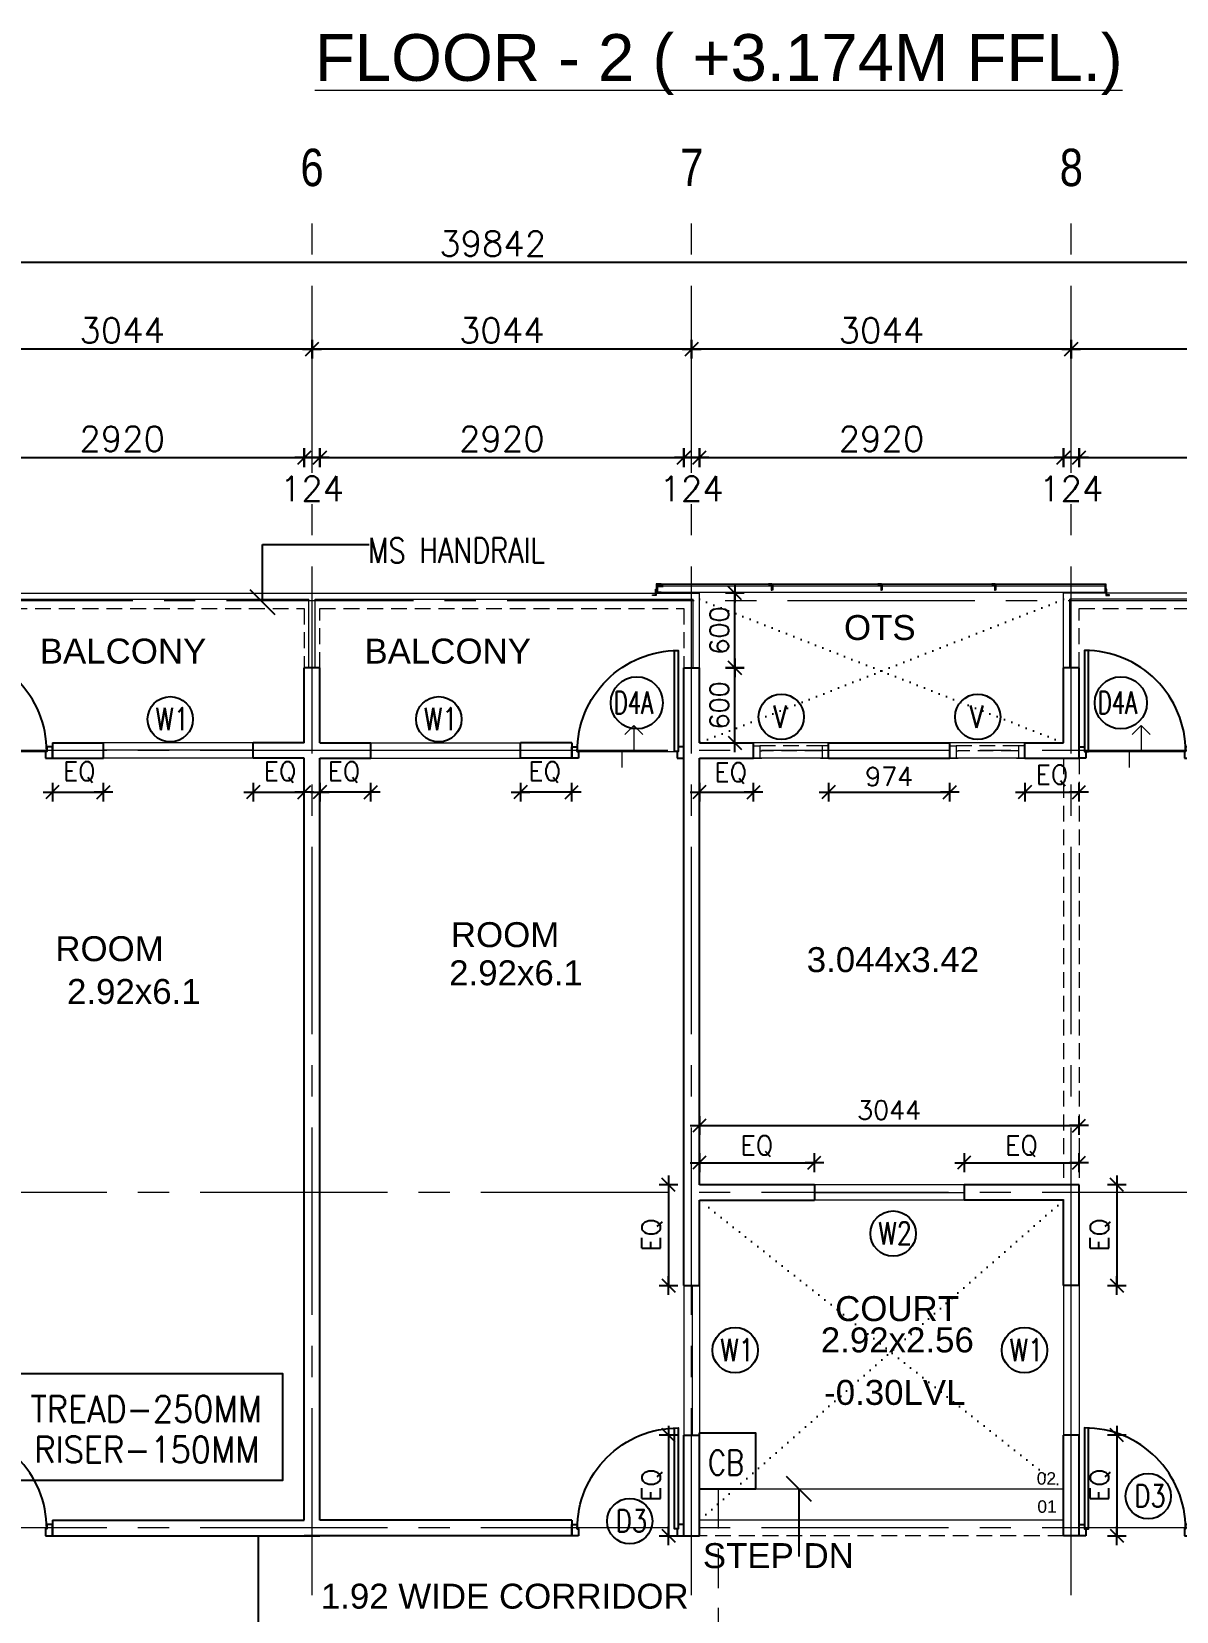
# Model space of a CAD drawing. Header units: inches. Extents: x -234845 to -176446, y -524542 to -442800.
# Drawn here: x -213262 to -204083, y -502569 to -489902 of the extents above; entities that cross this region are included whole.
import ezdxf
from ezdxf.enums import TextEntityAlignment as Align

# ---------------------------------------------------------------- set-up
doc = ezdxf.new("R2010")
doc.units = ezdxf.units.IN
doc.header["$MEASUREMENT"] = 0
doc.header["$PDMODE"] = 34
doc.header["$PDSIZE"] = -10
for name, pattern in [('CENTER2', [1.125, 0.75, -0.125, 0.125, -0.125]), ('DASHED', [19.05, 12.7, -6.35]), ('DOT2', [0.125, 0, -0.125]), ('HIDDEN', [0.375, 0.25, -0.125])]:
    doc.linetypes.add(name, pattern=pattern)
for name, color, linetype in [('ADOOR', 14, 'Continuous'), ('arrow', 23, 'Continuous'), ('Dim dotted', 30, 'Continuous'), ('Dimension', 10, 'Continuous'), ('DOOR', 34, 'Continuous'), ('GA', 4, 'Continuous'), ('GFRG PANELS', 4, 'Continuous'), ('GRID-TAGS', 31, 'Continuous'), ('MISC', 2, 'Continuous'), ('rail', 11, 'Continuous'), ('STEPS', 161, 'Continuous'), ('win tag', 144, 'Continuous')]:
    doc.layers.add(name, color=color, linetype=linetype)
for name, color, linetype, lineweight in [('DIM', 20, 'Continuous', 25), ('Grid', 254, 'Continuous', 15), ('TEXT', 32, 'Continuous', 18), ('win', 14, 'Continuous', 13)]:
    doc.layers.add(name, color=color, linetype=linetype, lineweight=lineweight)
doc.styles.add('ARIAL', font='arial.ttf')
doc.styles.add('RMTXT', font='romans.shx')
doc.styles.get("Standard").update_dxf_attribs({"font": 'arial.ttf'})
doc.styles.add('style1', font='romans.shx', dxfattribs={"width": 0.8})
doc.dimstyles.new('ELEV-DIM', dxfattribs={"dimtxt": 150, "dimasz": 1, "dimexe": 100, "dimexo": 150, "dimgap": 50, "dimtad": 1, "dimdec": 0, "dimzin": 0, "dimdsep": 46, "dimtxsty": 'RMTXT', "dimblk": 'ARH4', "dimcen": 0.09375, "dimdle": 100, "dimse1": 1, "dimse2": 1, "dimclrd": 256, "dimclre": 256, "dimclrt": 151, "dimadec": 0, "dimazin": 0, "dimtfac": 50, "dimtdec": 0, "dimtofl": 0, "dimtmove": 2, "dimatfit": 3, "dimldrblk": 'OBLIQUE', "dimfxl": 1, "dimtolj": 1, "dimtzin": 0, "dimlwd": -1, "dimlwe": -1, "dimarcsym": 0})

# ---------------------------------------------------------------- blocks, each defined once
blk = doc.blocks.new('D1000')
at = {"layer": 'DOOR'}
for points in [[(0, 940), (0, 1000), (100, 1000), (100, 950), (60, 950), (60, 940)], [(0, 60), (0, 0), (100, 0), (100, 50), (60, 50), (60, 60)]]:
    blk.add_lwpolyline(points, close=True, dxfattribs=at)
blk.add_lwpolyline([(60, 950, -0.414214), (960, 50), (60, 50), (60, 85), (959, 85)], format="xyb", dxfattribs=at)
blk = doc.blocks.new('W')
at = {"layer": 'win'}
for p, q in [((600, 124), (-600, 124)), ((600, 59), (-600, 59)), ((600, 0), (-600, 0))]:
    blk.add_line(p, q, dxfattribs=at)
blk = doc.blocks.new('ARH4')
for p, q in [((0, -75), (0, 75)), ((-53.033, -53.033), (53.033, 53.033)), ((75, 0), (-75, 0))]:
    blk.add_line(p, q)
blk = doc.blocks.new('*D403')
at = {"layer": 'DEFPOINTS', "color": 0, "transparency": 16777216}
for p in [(-229486, -491752), (-229486, -492339), (-189644, -494235)]:
    blk.add_point(p, dxfattribs=at)
at = {"layer": 'Dimension', "transparency": 16777216}
blk.add_line((-189645, -491752), (-229485, -491752), dxfattribs=at)
at = {"layer": 'Dimension', "transparency": 16777216, "rotation": 180}
blk.add_blockref('ARH4', (-229486, -491752), dxfattribs=at)
at = {"layer": 'Dimension', "transparency": 16777216}
blk.add_blockref('ARH4', (-189644, -491752), dxfattribs=at)
at = {"layer": 'Dimension', "color": 151, "lineweight": 0, "transparency": 16777216, "insert": (-209565, -491602), "char_height": 200, "attachment_point": 5, "style": 'RMTXT'}
blk.add_mtext('\\A1;39842', dxfattribs=at)
blk = doc.blocks.new('_Oblique')
at = {"color": 0, "linetype": 'ByBlock', "lineweight": -2}
blk.add_line((-0.5, -0.5), (0.5, 0.5), dxfattribs=at)
blk = doc.blocks.new('*D408')
at = {"layer": 'DEFPOINTS', "color": 0, "transparency": 16777216}
for p in [(-204926, -492448), (-204926, -493745), (-201882, -494758)]:
    blk.add_point(p, dxfattribs=at)
at = {"layer": 'Dimension', "transparency": 16777216}
blk.add_line((-201883, -492448), (-204925, -492448), dxfattribs=at)
at = {"layer": 'Dimension', "transparency": 16777216, "rotation": 180}
blk.add_blockref('ARH4', (-204926, -492448), dxfattribs=at)
at = {"layer": 'Dimension', "transparency": 16777216}
blk.add_blockref('ARH4', (-201882, -492448), dxfattribs=at)
at = {"layer": 'Dimension', "color": 151, "lineweight": 0, "transparency": 16777216, "insert": (-203404, -492298), "char_height": 200, "attachment_point": 5, "style": 'RMTXT'}
blk.add_mtext('\\A1;3044', dxfattribs=at)
blk = doc.blocks.new('*D409')
at = {"layer": 'DEFPOINTS', "color": 0, "transparency": 16777216}
for p in [(-207970, -492448), (-207970, -493745), (-204926, -494758)]:
    blk.add_point(p, dxfattribs=at)
at = {"layer": 'Dimension', "transparency": 16777216}
blk.add_line((-204927, -492448), (-207969, -492448), dxfattribs=at)
at = {"layer": 'Dimension', "transparency": 16777216, "rotation": 180}
blk.add_blockref('ARH4', (-207970, -492448), dxfattribs=at)
at = {"layer": 'Dimension', "transparency": 16777216}
blk.add_blockref('ARH4', (-204926, -492448), dxfattribs=at)
at = {"layer": 'Dimension', "color": 151, "lineweight": 0, "transparency": 16777216, "insert": (-206448, -492298), "char_height": 200, "attachment_point": 5, "style": 'RMTXT'}
blk.add_mtext('\\A1;3044', dxfattribs=at)
blk = doc.blocks.new('*D410')
at = {"layer": 'DEFPOINTS', "color": 0, "transparency": 16777216}
for p in [(-211014, -492448), (-211014, -493745), (-207970, -494758)]:
    blk.add_point(p, dxfattribs=at)
at = {"layer": 'Dimension', "transparency": 16777216}
blk.add_line((-207971, -492448), (-211013, -492448), dxfattribs=at)
at = {"layer": 'Dimension', "transparency": 16777216, "rotation": 180}
blk.add_blockref('ARH4', (-211014, -492448), dxfattribs=at)
at = {"layer": 'Dimension', "transparency": 16777216}
blk.add_blockref('ARH4', (-207970, -492448), dxfattribs=at)
at = {"layer": 'Dimension', "color": 151, "lineweight": 0, "transparency": 16777216, "insert": (-209492, -492298), "char_height": 200, "attachment_point": 5, "style": 'RMTXT'}
blk.add_mtext('\\A1;3044', dxfattribs=at)
blk = doc.blocks.new('*D411')
at = {"layer": 'DEFPOINTS', "color": 0, "transparency": 16777216}
for p in [(-214058, -492448), (-214058, -493745), (-211014, -494758)]:
    blk.add_point(p, dxfattribs=at)
at = {"layer": 'Dimension', "transparency": 16777216}
blk.add_line((-211015, -492448), (-214057, -492448), dxfattribs=at)
at = {"layer": 'Dimension', "transparency": 16777216, "rotation": 180}
blk.add_blockref('ARH4', (-214058, -492448), dxfattribs=at)
at = {"layer": 'Dimension', "transparency": 16777216}
blk.add_blockref('ARH4', (-211014, -492448), dxfattribs=at)
at = {"layer": 'Dimension', "color": 151, "lineweight": 0, "transparency": 16777216, "insert": (-212536, -492298), "char_height": 200, "attachment_point": 5, "style": 'RMTXT'}
blk.add_mtext('\\A1;3044', dxfattribs=at)
blk = doc.blocks.new('A$C22EE04D7')
at = {"layer": 'ADOOR', "linetype": 'Continuous', "lineweight": 0, "ltscale": 10}
blk.add_line((600, 8), (4193, 8), dxfattribs=at)
blk.add_lwpolyline([(650, 58), (600, 58), (600, 8), (606, 8), (606, 52), (650, 52), (650, 58)], dxfattribs=at)
at = {"layer": 'Dimension', "color": 2, "lineweight": 0}
for points in [[(587, 30), (593, 30), (593, -20), (565, -20), (565, -14), (587, -14), (587, 30)], [(633, 75), (593, 75), (593, 0), (633, 0), (633, 7), (600, 7), (600, 68), (633, 68), (633, 75)], [(1516, 24), (1522, 24), (1522, 74), (1494, 74), (1494, 68), (1516, 68), (1516, 24)], [(1528, 24), (1522, 24), (1522, 74), (1550, 74), (1550, 68), (1528, 68), (1528, 24)], [(2394, 24), (2400, 24), (2400, 74), (2372, 74), (2372, 68), (2394, 68), (2394, 24)], [(2406, 24), (2400, 24), (2400, 74), (2428, 74), (2428, 68), (2406, 68), (2406, 24)], [(3306, 24), (3312, 24), (3312, 74), (3284, 74), (3284, 68), (3306, 68), (3306, 24)], [(3318, 24), (3312, 24), (3312, 74), (3340, 74), (3340, 68), (3318, 68), (3318, 24)], [(4160, 75), (4200, 75), (4200, 0), (4160, 0), (4160, 7), (4193, 7), (4193, 68), (4160, 68), (4160, 75)], [(4206, 30), (4200, 30), (4200, -20), (4228, -20), (4228, -14), (4206, -14), (4206, 30)]]:
    blk.add_lwpolyline(points, dxfattribs=at)
at = {"layer": 'Dimension', "lineweight": 0}
for points in [[(600, 58), (1516, 58), (1516, 68), (600, 68)], [(1528, 58), (2394, 58), (2394, 68), (1528, 68)], [(2406, 58), (3306, 58), (3306, 68), (2406, 68)], [(3318, 58), (4193, 58), (4193, 68), (3318, 68)]]:
    blk.add_lwpolyline(points, close=True, dxfattribs=at)
at = {"layer": 'MISC', "color": 8, "lineweight": 0}
blk.add_line((633, 75), (4162, 75), dxfattribs=at)
blk = doc.blocks.new('*D437')
at = {"layer": 'DEFPOINTS', "color": 0, "transparency": 16777216}
for p in [(-211076, -493318), (-213996, -494404), (-211076, -495004)]:
    blk.add_point(p, dxfattribs=at)
at = {"layer": 'Dimension', "transparency": 16777216}
blk.add_line((-213995, -493318), (-211077, -493318), dxfattribs=at)
at = {"layer": 'Dimension', "transparency": 16777216, "rotation": 180}
blk.add_blockref('ARH4', (-213996, -493318), dxfattribs=at)
at = {"layer": 'Dimension', "transparency": 16777216}
blk.add_blockref('ARH4', (-211076, -493318), dxfattribs=at)
at = {"layer": 'Dimension', "color": 151, "lineweight": 0, "transparency": 16777216, "insert": (-212536, -493168), "char_height": 200, "attachment_point": 5, "style": 'RMTXT'}
blk.add_mtext('\\A1;2920', dxfattribs=at)
blk = doc.blocks.new('*D438')
at = {"layer": 'DEFPOINTS', "color": 0, "transparency": 16777216}
for p in [(-210952, -493318), (-211076, -494528), (-210952, -494528)]:
    blk.add_point(p, dxfattribs=at)
at = {"layer": 'Dimension', "transparency": 16777216}
blk.add_line((-211075, -493318), (-210953, -493318), dxfattribs=at)
at = {"layer": 'Dimension', "transparency": 16777216, "rotation": 180}
blk.add_blockref('ARH4', (-211076, -493318), dxfattribs=at)
at = {"layer": 'Dimension', "transparency": 16777216}
blk.add_blockref('ARH4', (-210952, -493318), dxfattribs=at)
at = {"layer": 'Dimension', "color": 151, "lineweight": 0, "transparency": 16777216, "insert": (-211014, -493567), "char_height": 200, "attachment_point": 5, "style": 'RMTXT'}
blk.add_mtext('\\A1;124', dxfattribs=at)
blk = doc.blocks.new('*D439')
at = {"layer": 'DEFPOINTS', "color": 0, "transparency": 16777216}
for p in [(-208032, -493318), (-210952, -494404), (-208032, -495004)]:
    blk.add_point(p, dxfattribs=at)
at = {"layer": 'Dimension', "transparency": 16777216}
blk.add_line((-210951, -493318), (-208033, -493318), dxfattribs=at)
at = {"layer": 'Dimension', "transparency": 16777216, "rotation": 180}
blk.add_blockref('ARH4', (-210952, -493318), dxfattribs=at)
at = {"layer": 'Dimension', "transparency": 16777216}
blk.add_blockref('ARH4', (-208032, -493318), dxfattribs=at)
at = {"layer": 'Dimension', "color": 151, "lineweight": 0, "transparency": 16777216, "insert": (-209492, -493168), "char_height": 200, "attachment_point": 5, "style": 'RMTXT'}
blk.add_mtext('\\A1;2920', dxfattribs=at)
blk = doc.blocks.new('*D440')
at = {"layer": 'DEFPOINTS', "color": 0, "transparency": 16777216}
for p in [(-207908, -493318), (-208032, -494528), (-207908, -494528)]:
    blk.add_point(p, dxfattribs=at)
at = {"layer": 'Dimension', "transparency": 16777216}
blk.add_line((-208031, -493318), (-207909, -493318), dxfattribs=at)
at = {"layer": 'Dimension', "transparency": 16777216, "rotation": 180}
blk.add_blockref('ARH4', (-208032, -493318), dxfattribs=at)
at = {"layer": 'Dimension', "transparency": 16777216}
blk.add_blockref('ARH4', (-207908, -493318), dxfattribs=at)
at = {"layer": 'Dimension', "color": 151, "lineweight": 0, "transparency": 16777216, "insert": (-207970, -493567), "char_height": 200, "attachment_point": 5, "style": 'RMTXT'}
blk.add_mtext('\\A1;124', dxfattribs=at)
blk = doc.blocks.new('*D441')
at = {"layer": 'DEFPOINTS', "color": 0, "transparency": 16777216}
for p in [(-204988, -493318), (-207908, -494404), (-204988, -495004)]:
    blk.add_point(p, dxfattribs=at)
at = {"layer": 'Dimension', "transparency": 16777216}
blk.add_line((-207907, -493318), (-204989, -493318), dxfattribs=at)
at = {"layer": 'Dimension', "transparency": 16777216, "rotation": 180}
blk.add_blockref('ARH4', (-207908, -493318), dxfattribs=at)
at = {"layer": 'Dimension', "transparency": 16777216}
blk.add_blockref('ARH4', (-204988, -493318), dxfattribs=at)
at = {"layer": 'Dimension', "color": 151, "lineweight": 0, "transparency": 16777216, "insert": (-206448, -493168), "char_height": 200, "attachment_point": 5, "style": 'RMTXT'}
blk.add_mtext('\\A1;2920', dxfattribs=at)
blk = doc.blocks.new('*D442')
at = {"layer": 'DEFPOINTS', "color": 0, "transparency": 16777216}
for p in [(-204864, -493318), (-204988, -494528), (-204864, -494528)]:
    blk.add_point(p, dxfattribs=at)
at = {"layer": 'Dimension', "transparency": 16777216}
blk.add_line((-204987, -493318), (-204865, -493318), dxfattribs=at)
at = {"layer": 'Dimension', "transparency": 16777216, "rotation": 180}
blk.add_blockref('ARH4', (-204988, -493318), dxfattribs=at)
at = {"layer": 'Dimension', "transparency": 16777216}
blk.add_blockref('ARH4', (-204864, -493318), dxfattribs=at)
at = {"layer": 'Dimension', "color": 151, "lineweight": 0, "transparency": 16777216, "insert": (-204926, -493567), "char_height": 200, "attachment_point": 5, "style": 'RMTXT'}
blk.add_mtext('\\A1;124', dxfattribs=at)
blk = doc.blocks.new('*D443')
at = {"layer": 'DEFPOINTS', "color": 0, "transparency": 16777216}
for p in [(-201944, -493318), (-204864, -494404), (-201944, -495004)]:
    blk.add_point(p, dxfattribs=at)
at = {"layer": 'Dimension', "transparency": 16777216}
blk.add_line((-204863, -493318), (-201945, -493318), dxfattribs=at)
at = {"layer": 'Dimension', "transparency": 16777216, "rotation": 180}
blk.add_blockref('ARH4', (-204864, -493318), dxfattribs=at)
at = {"layer": 'Dimension', "transparency": 16777216}
blk.add_blockref('ARH4', (-201944, -493318), dxfattribs=at)
at = {"layer": 'Dimension', "color": 151, "lineweight": 0, "transparency": 16777216, "insert": (-203404, -493168), "char_height": 200, "attachment_point": 5, "style": 'RMTXT'}
blk.add_mtext('\\A1;2920', dxfattribs=at)
blk = doc.blocks.new('V')
at = {"layer": 'win'}
for p, q in [((300, 124), (-300, 124)), ((-300, 100), (-250, 100)), ((-300, 100), (-250, 100)), ((-300, 0), (-300, 100)), ((-300, 0), (-235, 0)), ((-235, 0), (-300, 0)), ((-250, 100), (-250, 60)), ((-250, 60), (-235, 60)), ((-250, 60), (-250, 0)), ((235, 0), (-235, 0)), ((250, 60), (235, 60)), ((300, 0), (235, 0)), ((235, 0), (300, 0)), ((300, 100), (250, 100)), ((300, 100), (250, 100)), ((250, 100), (250, 60)), ((250, 60), (250, 0)), ((300, 0), (300, 100))]:
    blk.add_line(p, q, dxfattribs=at)
at = {"layer": 'win', "linetype": 'HIDDEN', "ltscale": 500}
for p, q in [((250, 100), (-250, 100)), ((235, 60), (-235, 60))]:
    blk.add_line(p, q, dxfattribs=at)
blk = doc.blocks.new('*D839')
at = {"layer": 'DEFPOINTS', "color": 0, "transparency": 16777216}
for p in [(-213096, -495728), (-212686, -495728), (-212686, -496000)]:
    blk.add_point(p, dxfattribs=at)
at = {"layer": 'Dim dotted', "transparency": 16777216}
blk.add_line((-213095, -496000), (-212687, -496000), dxfattribs=at)
at = {"layer": 'Dim dotted', "transparency": 16777216, "rotation": 180}
blk.add_blockref('ARH4', (-213096, -496000), dxfattribs=at)
at = {"layer": 'Dim dotted', "transparency": 16777216}
blk.add_blockref('ARH4', (-212686, -496000), dxfattribs=at)
at = {"layer": 'Dim dotted', "color": 151, "transparency": 16777216, "insert": (-212880, -495840), "char_height": 150, "attachment_point": 5, "style": 'RMTXT'}
blk.add_mtext('\\A1;EQ', dxfattribs=at)
blk = doc.blocks.new('*D840')
at = {"layer": 'DEFPOINTS', "color": 0, "transparency": 16777216}
for p in [(-211486, -495728), (-211076, -495728), (-211076, -496000)]:
    blk.add_point(p, dxfattribs=at)
at = {"layer": 'Dim dotted', "transparency": 16777216}
blk.add_line((-211485, -496000), (-211077, -496000), dxfattribs=at)
at = {"layer": 'Dim dotted', "transparency": 16777216, "rotation": 180}
blk.add_blockref('ARH4', (-211486, -496000), dxfattribs=at)
at = {"layer": 'Dim dotted', "transparency": 16777216}
blk.add_blockref('ARH4', (-211076, -496000), dxfattribs=at)
at = {"layer": 'Dim dotted', "color": 151, "transparency": 16777216, "insert": (-211270, -495840), "char_height": 150, "attachment_point": 5, "style": 'RMTXT'}
blk.add_mtext('\\A1;EQ', dxfattribs=at)
blk = doc.blocks.new('*D487')
at = {"layer": 'DEFPOINTS', "color": 0, "transparency": 16777216}
for p in [(-207908, -495728), (-207473, -495728), (-207473, -496000)]:
    blk.add_point(p, dxfattribs=at)
at = {"layer": 'Dim dotted', "transparency": 16777216}
blk.add_line((-207907, -496000), (-207474, -496000), dxfattribs=at)
at = {"layer": 'Dim dotted', "transparency": 16777216, "rotation": 180}
blk.add_blockref('ARH4', (-207908, -496000), dxfattribs=at)
at = {"layer": 'Dim dotted', "transparency": 16777216}
blk.add_blockref('ARH4', (-207473, -496000), dxfattribs=at)
at = {"layer": 'Dim dotted', "color": 151, "transparency": 16777216, "insert": (-207657, -495848), "char_height": 150, "attachment_point": 5, "style": 'RMTXT'}
blk.add_mtext('\\A1;EQ', dxfattribs=at)
blk = doc.blocks.new('*D488')
at = {"layer": 'DEFPOINTS', "color": 0, "transparency": 16777216}
for p in [(-206873, -495728), (-205899, -495728), (-205899, -496000)]:
    blk.add_point(p, dxfattribs=at)
at = {"layer": 'Dim dotted', "transparency": 16777216}
blk.add_line((-206872, -496000), (-205900, -496000), dxfattribs=at)
at = {"layer": 'Dim dotted', "transparency": 16777216, "rotation": 180}
blk.add_blockref('ARH4', (-206873, -496000), dxfattribs=at)
at = {"layer": 'Dim dotted', "transparency": 16777216}
blk.add_blockref('ARH4', (-205899, -496000), dxfattribs=at)
at = {"layer": 'Dim dotted', "color": 151, "transparency": 16777216, "insert": (-206386, -495875), "char_height": 150, "attachment_point": 5, "style": 'RMTXT'}
blk.add_mtext('\\A1;974', dxfattribs=at)
blk = doc.blocks.new('*D489')
at = {"layer": 'DEFPOINTS', "color": 0, "transparency": 16777216}
for p in [(-207908, -495004), (-207623, -495004), (-207908, -495604)]:
    blk.add_point(p, dxfattribs=at)
at = {"layer": 'Dim dotted', "transparency": 16777216}
blk.add_line((-207623, -495603), (-207623, -495005), dxfattribs=at)
for p, rotation in [((-207623, -495004), 90), ((-207623, -495604), 270)]:
    blk.add_blockref('ARH4', p, dxfattribs=dict(at, rotation=rotation))
at = {"layer": 'Dim dotted', "color": 151, "transparency": 16777216, "insert": (-207748, -495304), "char_height": 150, "attachment_point": 5, "rotation": 90, "style": 'RMTXT'}
blk.add_mtext('\\A1;600', dxfattribs=at)
blk = doc.blocks.new('*D490')
at = {"layer": 'DEFPOINTS', "color": 0, "transparency": 16777216}
for p in [(-207908, -494404), (-207623, -494404), (-207908, -495004)]:
    blk.add_point(p, dxfattribs=at)
at = {"layer": 'Dim dotted', "transparency": 16777216}
blk.add_line((-207623, -495003), (-207623, -494405), dxfattribs=at)
for p, rotation in [((-207623, -494404), 90), ((-207623, -495004), 270)]:
    blk.add_blockref('ARH4', p, dxfattribs=dict(at, rotation=rotation))
at = {"layer": 'Dim dotted', "color": 151, "transparency": 16777216, "insert": (-207748, -494704), "char_height": 150, "attachment_point": 5, "rotation": 90, "style": 'RMTXT'}
blk.add_mtext('\\A1;600', dxfattribs=at)
blk = doc.blocks.new('*D521')
at = {"layer": 'DEFPOINTS', "color": 0, "transparency": 16777216}
for p in [(-204816, -499148), (-204816, -499955), (-204561, -499955)]:
    blk.add_point(p, dxfattribs=at)
at = {"layer": 'Dim dotted', "transparency": 16777216}
blk.add_line((-204561, -499149), (-204561, -499954), dxfattribs=at)
for p, rotation in [((-204561, -499148), 90), ((-204561, -499955), 270)]:
    blk.add_blockref('ARH4', p, dxfattribs=dict(at, rotation=rotation))
at = {"layer": 'Dim dotted', "color": 151, "transparency": 16777216, "insert": (-204693, -499551), "char_height": 150, "attachment_point": 5, "rotation": 90, "style": 'RMTXT'}
blk.add_mtext('\\A1;EQ', dxfattribs=at)
blk = doc.blocks.new('*D522')
at = {"layer": 'DEFPOINTS', "color": 0, "transparency": 16777216}
for p in [(-204816, -501155), (-204816, -501962), (-204561, -501962)]:
    blk.add_point(p, dxfattribs=at)
at = {"layer": 'Dim dotted', "transparency": 16777216}
blk.add_line((-204561, -501156), (-204561, -501961), dxfattribs=at)
for p, rotation in [((-204561, -501155), 90), ((-204561, -501962), 270)]:
    blk.add_blockref('ARH4', p, dxfattribs=dict(at, rotation=rotation))
at = {"layer": 'Dim dotted', "color": 151, "transparency": 16777216, "insert": (-204693, -501558), "char_height": 150, "attachment_point": 5, "rotation": 90, "style": 'RMTXT'}
blk.add_mtext('\\A1;EQ', dxfattribs=at)
blk = doc.blocks.new('*D523')
at = {"layer": 'DEFPOINTS', "color": 0, "transparency": 16777216}
for p in [(-207862, -499148), (-208155, -499955), (-207988, -499955)]:
    blk.add_point(p, dxfattribs=at)
at = {"layer": 'Dim dotted', "transparency": 16777216}
blk.add_line((-208155, -499149), (-208155, -499954), dxfattribs=at)
for p, rotation in [((-208155, -499148), 90), ((-208155, -499955), 270)]:
    blk.add_blockref('ARH4', p, dxfattribs=dict(at, rotation=rotation))
at = {"layer": 'Dim dotted', "color": 151, "transparency": 16777216, "insert": (-208287, -499551), "char_height": 150, "attachment_point": 5, "rotation": 90, "style": 'RMTXT'}
blk.add_mtext('\\A1;EQ', dxfattribs=at)
blk = doc.blocks.new('*D524')
at = {"layer": 'DEFPOINTS', "color": 0, "transparency": 16777216}
for p in [(-208410, -501155), (-208410, -501962), (-208155, -501962)]:
    blk.add_point(p, dxfattribs=at)
at = {"layer": 'Dim dotted', "transparency": 16777216}
blk.add_line((-208155, -501156), (-208155, -501961), dxfattribs=at)
for p, rotation in [((-208155, -501155), 90), ((-208155, -501962), 270)]:
    blk.add_blockref('ARH4', p, dxfattribs=dict(at, rotation=rotation))
at = {"layer": 'Dim dotted', "color": 151, "transparency": 16777216, "insert": (-208287, -501558), "char_height": 150, "attachment_point": 5, "rotation": 90, "style": 'RMTXT'}
blk.add_mtext('\\A1;EQ', dxfattribs=at)
blk = doc.blocks.new('*D856')
at = {"layer": 'DEFPOINTS', "color": 0, "transparency": 16777216}
for p in [(-209342, -495728), (-208932, -495728), (-209342, -496000)]:
    blk.add_point(p, dxfattribs=at)
at = {"layer": 'Dim dotted', "transparency": 16777216}
blk.add_line((-208933, -496000), (-209341, -496000), dxfattribs=at)
at = {"layer": 'Dim dotted', "transparency": 16777216, "rotation": 180}
blk.add_blockref('ARH4', (-209342, -496000), dxfattribs=at)
at = {"layer": 'Dim dotted', "transparency": 16777216}
blk.add_blockref('ARH4', (-208932, -496000), dxfattribs=at)
at = {"layer": 'Dim dotted', "color": 151, "transparency": 16777216, "insert": (-209148, -495840), "char_height": 150, "attachment_point": 5, "style": 'RMTXT'}
blk.add_mtext('\\A1;EQ', dxfattribs=at)
blk = doc.blocks.new('*D857')
at = {"layer": 'DEFPOINTS', "color": 0, "transparency": 16777216}
for p in [(-210952, -495728), (-210542, -495728), (-210952, -496000)]:
    blk.add_point(p, dxfattribs=at)
at = {"layer": 'Dim dotted', "transparency": 16777216}
blk.add_line((-210543, -496000), (-210951, -496000), dxfattribs=at)
at = {"layer": 'Dim dotted', "transparency": 16777216, "rotation": 180}
blk.add_blockref('ARH4', (-210952, -496000), dxfattribs=at)
at = {"layer": 'Dim dotted', "transparency": 16777216}
blk.add_blockref('ARH4', (-210542, -496000), dxfattribs=at)
at = {"layer": 'Dim dotted', "color": 151, "transparency": 16777216, "insert": (-210758, -495840), "char_height": 150, "attachment_point": 5, "style": 'RMTXT'}
blk.add_mtext('\\A1;EQ', dxfattribs=at)
blk = doc.blocks.new('*D858')
at = {"layer": 'DEFPOINTS', "color": 0, "transparency": 16777216}
for p in [(-205299, -495728), (-204864, -495728), (-204864, -496000)]:
    blk.add_point(p, dxfattribs=at)
at = {"layer": 'Dim dotted', "transparency": 16777216}
blk.add_line((-205298, -496000), (-204865, -496000), dxfattribs=at)
at = {"layer": 'Dim dotted', "transparency": 16777216, "rotation": 180}
blk.add_blockref('ARH4', (-205299, -496000), dxfattribs=at)
at = {"layer": 'Dim dotted', "transparency": 16777216}
blk.add_blockref('ARH4', (-204864, -496000), dxfattribs=at)
at = {"layer": 'Dim dotted', "color": 151, "transparency": 16777216, "insert": (-205081, -495867), "char_height": 150, "attachment_point": 5, "style": 'RMTXT'}
blk.add_mtext('\\A1;EQ', dxfattribs=at)
blk = doc.blocks.new('*D573')
at = {"layer": 'DEFPOINTS', "color": 0, "transparency": 16777216}
for p in [(-206986, -498971), (-207908, -499148), (-206986, -499148)]:
    blk.add_point(p, dxfattribs=at)
at = {"layer": 'Dim dotted', "transparency": 16777216}
blk.add_line((-207907, -498971), (-206987, -498971), dxfattribs=at)
at = {"layer": 'Dim dotted', "transparency": 16777216, "rotation": 180}
blk.add_blockref('ARH4', (-207908, -498971), dxfattribs=at)
at = {"layer": 'Dim dotted', "transparency": 16777216}
blk.add_blockref('ARH4', (-206986, -498971), dxfattribs=at)
at = {"layer": 'Dim dotted', "color": 151, "transparency": 16777216, "insert": (-207447, -498839), "char_height": 150, "attachment_point": 5, "style": 'RMTXT'}
blk.add_mtext('\\A1;EQ', dxfattribs=at)
blk = doc.blocks.new('*D574')
at = {"layer": 'DEFPOINTS', "color": 0, "transparency": 16777216}
for p in [(-204864, -498971), (-205786, -499148), (-204864, -499148)]:
    blk.add_point(p, dxfattribs=at)
at = {"layer": 'Dim dotted', "transparency": 16777216}
blk.add_line((-205785, -498971), (-204865, -498971), dxfattribs=at)
at = {"layer": 'Dim dotted', "transparency": 16777216, "rotation": 180}
blk.add_blockref('ARH4', (-205786, -498971), dxfattribs=at)
at = {"layer": 'Dim dotted', "transparency": 16777216}
blk.add_blockref('ARH4', (-204864, -498971), dxfattribs=at)
at = {"layer": 'Dim dotted', "color": 151, "transparency": 16777216, "insert": (-205325, -498839), "char_height": 150, "attachment_point": 5, "style": 'RMTXT'}
blk.add_mtext('\\A1;EQ', dxfattribs=at)
blk = doc.blocks.new('*D867')
at = {"layer": 'DEFPOINTS', "color": 0, "transparency": 16777216}
for p in [(-207908, -498634), (-204864, -498634), (-204864, -498674)]:
    blk.add_point(p, dxfattribs=at)
at = {"layer": 'Dim dotted', "transparency": 16777216}
blk.add_line((-207907, -498674), (-204865, -498674), dxfattribs=at)
at = {"layer": 'Dim dotted', "transparency": 16777216, "rotation": 180}
blk.add_blockref('ARH4', (-207908, -498674), dxfattribs=at)
at = {"layer": 'Dim dotted', "transparency": 16777216}
blk.add_blockref('ARH4', (-204864, -498674), dxfattribs=at)
at = {"layer": 'Dim dotted', "color": 151, "transparency": 16777216, "insert": (-206386, -498549), "char_height": 150, "attachment_point": 5, "style": 'RMTXT'}
blk.add_mtext('\\A1;3044', dxfattribs=at)
blk = doc.blocks.new('A$C31256860')
at = {"layer": 'TEXT'}
for p, q in [((129, 0), (0, 0)), ((129, -98), (129, 0)), ((337, -98), (129, -98)), ((337, -98), (264, -25)), ((337, -98), (264, -170))]:
    blk.add_line(p, q, dxfattribs=at)
blk = doc.blocks.new('A$C5B306BE5')
at = {"layer": 'win tag'}
blk.add_circle((185, 87), 209, dxfattribs=at)
at = {"layer": 'win tag', "style": 'style1', "width": 0.7}
blk.add_text('D4A', height=178.5, dxfattribs=at).set_placement((0, 0))

msp = doc.modelspace()

# ---------------------------------------------------------------- linework, layer by layer
at = {"layer": 'ADOOR', "lineweight": 0}
for p, q in [((-213951, -495673.7), (-213141, -495673.7)), ((-208887, -495673.7), (-208077, -495673.7)), ((-204819, -495673.7), (-204009, -495673.7))]:
    msp.add_line(p, q, dxfattribs=at)
at = {"layer": 'ADOOR', "linetype": 'DASHED', "lineweight": 0, "ltscale": 10}
for p, q in [((-204988, -495727.7), (-204988, -499147.7)), ((-204864, -495727.7), (-204864, -499147.7)), ((-204988, -501961.7), (-207908, -501961.7))]:
    msp.add_line(p, q, dxfattribs=at)
for points in [[(-213996, -495003.7), (-213996, -494527.7), (-211076, -494527.7), (-211076, -495003.7)], [(-210952, -495003.7), (-210952, -494527.7), (-208032, -494527.7), (-208032, -495003.7)], [(-204864, -495003.7), (-204864, -494527.7), (-201944, -494527.7), (-201944, -495003.7)]]:
    msp.add_lwpolyline(points, dxfattribs=at)
at = {"layer": 'arrow', "linetype": 'DASHED', "lineweight": 0, "ltscale": 25}
msp.add_line((-207758, -501587.7), (-207758, -506121.7), dxfattribs=at)
at = {"layer": 'DIM'}
msp.add_line((-211441.9, -503881.7), (-211441.9, -501961.7), dxfattribs=at)
msp.add_lwpolyline([(-207908, -501137.7), (-207458, -501137.7), (-207458, -501587.7), (-207908, -501587.7)], close=True, dxfattribs=at)
at = {"layer": 'Dim dotted', "linetype": 'DOT2', "ltscale": 500}
for p, q in [((-207908, -494453.7), (-204988, -495603.7)), ((-204988, -494453.7), (-207908, -495603.7)), ((-204988, -501587.7), (-207908, -499271.7)), ((-204988, -499271.7), (-207908, -501837.7))]:
    msp.add_line(p, q, dxfattribs=at)
at = {"layer": 'GFRG PANELS'}
for p, q in [((-211076, -495603.7), (-211076, -495003.7)), ((-210952, -495003.7), (-211076, -495003.7)), ((-210952, -495603.7), (-210952, -495003.7)), ((-208032, -499954.7), (-208032, -495003.7)), ((-208032, -495003.7), (-207908, -495003.7)), ((-207908, -495603.7), (-207908, -495003.7)), ((-204988, -495603.7), (-204988, -495003.7)), ((-204864, -495003.7), (-204988, -495003.7)), ((-204864, -495727.7), (-204864, -495003.7)), ((-213096, -495603.7), (-212686, -495603.7)), ((-213096, -495603.7), (-213096, -495727.7)), ((-212686, -495727.7), (-212686, -495603.7)), ((-211076, -495603.7), (-211486, -495603.7)), ((-211486, -495727.7), (-211486, -495603.7)), ((-210952, -495603.7), (-210542, -495603.7)), ((-210542, -495727.7), (-210542, -495603.7)), ((-209342, -495727.7), (-209342, -495603.7)), ((-208932, -495603.7), (-209342, -495603.7)), ((-208932, -495603.7), (-208932, -495727.7)), ((-207908, -495603.7), (-207473, -495603.7)), ((-207473, -495727.7), (-207473, -495603.7)), ((-206873, -495603.7), (-205899, -495603.7)), ((-206873, -495727.7), (-206873, -495603.7)), ((-205899, -495727.7), (-205899, -495603.7)), ((-205299, -495603.7), (-204988, -495603.7)), ((-205299, -495727.7), (-205299, -495603.7)), ((-213096, -495727.7), (-212686, -495727.7)), ((-211076, -495727.7), (-211486, -495727.7)), ((-211076, -501837.7), (-211076, -495727.7)), ((-210952, -501837.7), (-210952, -495727.7)), ((-210952, -495727.7), (-210542, -495727.7)), ((-208932, -495727.7), (-209342, -495727.7)), ((-207908, -499147.7), (-207908, -495727.7)), ((-207908, -495727.7), (-207473, -495727.7)), ((-206873, -495727.7), (-205899, -495727.7)), ((-205299, -495727.7), (-204864, -495727.7)), ((-206986, -499147.7), (-207908, -499147.7)), ((-206986, -499147.7), (-206986, -499271.7)), ((-204864, -499147.7), (-205786, -499147.7)), ((-205786, -499147.7), (-205786, -499271.7)), ((-204864, -499954.7), (-204864, -499147.7)), ((-207908, -499954.7), (-207908, -499271.7)), ((-207908, -499271.7), (-206986, -499271.7)), ((-204988, -499271.7), (-205786, -499271.7)), ((-204988, -499954.7), (-204988, -499271.7)), ((-208032, -499954.7), (-207908, -499954.7)), ((-204864, -499954.7), (-204988, -499954.7)), ((-208032, -501961.7), (-208032, -501154.7)), ((-208032, -501154.7), (-207908, -501154.7)), ((-207908, -501961.7), (-207908, -501154.7)), ((-204988, -501961.7), (-204988, -501154.7)), ((-204864, -501154.7), (-204988, -501154.7)), ((-204864, -501961.7), (-204864, -501154.7)), ((-213096, -501837.7), (-211076, -501837.7)), ((-213096, -501837.7), (-213096, -501961.7)), ((-208932, -501837.7), (-210952, -501837.7)), ((-208932, -501837.7), (-208932, -501961.7)), ((-213096, -501961.7), (-210952, -501961.7)), ((-208932, -501961.7), (-211076, -501961.7)), ((-208032, -501961.7), (-207908, -501961.7)), ((-204864, -501961.7), (-204988, -501961.7))]:
    msp.add_line(p, q, dxfattribs=at)
at = {"layer": 'Grid', "linetype": 'CENTER2', "lineweight": 5, "ltscale": 2000}
for p, q in [((-211014, -511439.7), (-211014, -491320.7)), ((-207970, -511439.7), (-207970, -491320.7)), ((-204926, -511439.7), (-204926, -491320.7)), ((-178700.4, -494465.7), (-233183.3, -494465.7)), ((-183410, -495665.7), (-223190, -495665.7)), ((-183410, -499209.7), (-217102, -499209.7)), ((-183410, -501899.7), (-233183.5, -501899.7))]:
    msp.add_line(p, q, dxfattribs=at)
at = {"layer": 'MISC', "color": 8}
msp.add_lwpolyline([(-213405.7, -500660.5), (-211251.1, -500660.5), (-211251.1, -501518.3), (-213405.7, -501518.3)], close=True, dxfattribs=at)
at = {"layer": 'rail', "lineweight": 5, "ltscale": 100}
for p, q in [((-214120, -494403.7), (-207908, -494403.7)), ((-214070, -494453.7), (-211039, -494453.7)), ((-211039, -495003.7), (-211039, -494453.7)), ((-210989, -494453.7), (-207958, -494453.7)), ((-210989, -495003.7), (-210989, -494453.7)), ((-207958, -495003.7), (-207958, -494453.7)), ((-207908, -495003.7), (-207908, -494403.7)), ((-198900, -494403.7), (-204988, -494403.7)), ((-204988, -495003.7), (-204988, -494403.7)), ((-201912, -494453.7), (-204938, -494453.7)), ((-204938, -495003.7), (-204938, -494453.7))]:
    msp.add_line(p, q, dxfattribs=at)
at = {"layer": 'STEPS', "lineweight": 5, "ltscale": 100}
for p, q in [((-204988, -501587.7), (-207908, -501587.7)), ((-204988, -501837.7), (-207908, -501837.7))]:
    msp.add_line(p, q, dxfattribs=at)
at = {"layer": 'win tag'}
for centre in [(-212150.7, -495415.5), (-209997.4, -495415.5), (-207251, -495396.5), (-205676, -495396.5), (-206354.5, -499539.9), (-207621.2, -500474.6), (-205301.2, -500474.6), (-204309, -501644.9), (-208466.6, -501845.3)]:
    msp.add_circle(centre, 181.8, dxfattribs=at)

# ---------------------------------------------------------------- block references
at = {"layer": 'ADOOR', "color": 6, "ltscale": 1000, "zscale": 0.9000000000000007}
for p, xscale, yscale, rotation in [((-213996, -495727.7), -0.9000000000000009, 0.9000000000000009, 270), ((-208032, -495727.7), 0.9000000000000007, 0.9000000000000007, 90), ((-204864, -495727.7), -0.9000000000000009, 0.9000000000000009, 270)]:
    msp.add_blockref('D1000', p, dxfattribs=dict(at, xscale=xscale, yscale=yscale, rotation=rotation))
at = {"layer": 'ADOOR', "zscale": 0.9000000000000007}
for p, xscale, yscale, rotation in [((-213996, -501961.7), -0.9000000000000009, 0.9000000000000009, 270), ((-208032, -501961.7), 0.9000000000000007, 0.9000000000000007, 90), ((-204864, -501961.7), -0.9000000000000009, 0.9000000000000009, 270)]:
    msp.add_blockref('D1000', p, dxfattribs=dict(at, xscale=xscale, yscale=yscale, rotation=rotation))
at = {"layer": 'DIM'}
for p in [(-208594.8, -495371.1), (-204713.6, -495371.1)]:
    msp.add_blockref('A$C5B306BE5', p, dxfattribs=at)
at = {"layer": 'DIM', "rotation": 89.99999999999999}
for p in [(-208530.8, -495803), (-204462.8, -495803)]:
    msp.add_blockref('A$C31256860', p, dxfattribs=at)
at = {"layer": 'GA', "lineweight": 0}
msp.add_blockref('A$C22EE04D7', (-208848, -494403.7), dxfattribs=at)
at = {"layer": 'win', "lineweight": 0, "xscale": -1}
for p, rotation in [((-212086, -495603.7), 180), ((-204988, -500554.7), 270)]:
    msp.add_blockref('W', p, dxfattribs=dict(at, rotation=rotation))
at = {"layer": 'win', "lineweight": 0}
for p, rotation in [((-209942, -495603.7), 180), ((-207908, -500554.7), 90)]:
    msp.add_blockref('W', p, dxfattribs=dict(at, rotation=rotation))
at = {"layer": 'win', "lineweight": 0, "zscale": 0.5}
for p in [(-207173, -495727.7), (-205599, -495727.7)]:
    msp.add_blockref('V', p, dxfattribs=at)
at = {"layer": 'win', "lineweight": 0}
msp.add_blockref('W', (-206386, -499271.7), dxfattribs=at)

# ---------------------------------------------------------------- texts
at = {"layer": 'GRID-TAGS', "style": 'ARIAL', "width": 0.8}
for tag, p in [('6', (-211013.6, -490991)), ('7', (-207969.6, -490991)), ('8', (-204925.6, -490991))]:
    msp.add_attdef(tag, text='', height=300, dxfattribs=at).set_placement(p, align=Align.MIDDLE_CENTER)
at = {"layer": 'TEXT', "style": 'ARIAL'}
msp.add_text('%%UFLOOR - 2 ( +3.174M FFL.)', height=375, dxfattribs=at).set_placement((-210990.9, -490296.8))
at = {"layer": 'TEXT', "style": 'style1', "width": 0.8}
for s, p in [('MS HANDRAIL', (-210565.5, -494162.2)), ('CB', (-207838.4, -501476.3))]:
    msp.add_text(s, height=200, dxfattribs=at).set_placement(p)
at = {"layer": 'TEXT'}
for s, height, p in [('OTS', 200, (-206748.4, -494780.1)), ('BALCONY', 200, (-213196.9, -494969.1)), ('BALCONY', 200, (-210593.6, -494969.1)), ('ROOM', 200, (-209900.3, -497242.6)), ('ROOM', 200, (-213072.2, -497355.2)), ('3.044x3.42', 200, (-207047.2, -497443)), ('2.92x6.1', 200, (-209914.4, -497548.5)), ('2.92x6.1', 200, (-212978.3, -497698.1)), ('COURT', 200, (-206819.3, -500241.1)), ('2.92x2.56', 200, (-206934.5, -500492.1)), ('-0.30LVL', 200, (-206907.9, -500913)), ('02', 100, (-205203, -501552.8)), ('01', 100, (-205198, -501778.2)), ('STEP DN', 200, (-207880.1, -502221.7)), ('1.92 WIDE CORRIDOR ', 200, (-210943.3, -502546.8))]:
    msp.add_text(s, height=height, dxfattribs=at).set_placement(p)
at = {"layer": 'TEXT', "style": 'RMTXT', "width": 0.9}
for s, p in [('TREAD-250MM', (-212342.8, -500945.9)), ('RISER-150MM', (-212338.3, -501271.1))]:
    msp.add_text(s, height=210, dxfattribs=at).set_placement(p, align=Align.MIDDLE)
at = {"layer": 'win tag', "style": 'style1', "width": 0.8}
for s, p in [('W1', (-212268.8, -495502.2)), ('W1', (-210115.4, -495502.2)), ('V', (-207314.9, -495483.1)), ('V', (-205739.9, -495483.1)), ('W2', (-206472.6, -499626.5)), ('W1', (-207739.3, -500561.2)), ('W1', (-205419.3, -500561.2)), ('D3', (-204420.2, -501731.5)), ('D3', (-208577.9, -501932))]:
    msp.add_text(s, height=178.5, dxfattribs=at).set_placement(p)

# ---------------------------------------------------------------- dimensions: what is measured, and where the dimension line sits
at = {"layer": 'Dim dotted'}
for base, p1, p2, picture, middle in [((-207623.4, -494403.7), (-207908, -495003.7), (-207908, -494403.7), '*D490', (-207748.4, -494703.7)), ((-207623.4, -495003.7), (-207908, -495603.7), (-207908, -495003.7), '*D489', (-207748.4, -495303.7))]:
    dim = msp.add_linear_dim(base=base, p1=p1, p2=p2, angle=90, dimstyle='ELEV-DIM', override={"dimfxl": 50, "dimfxlon": 1}, dxfattribs=at)
    dim.commit()
    dim.dimension.update_dxf_attribs({"geometry": picture, "text_midpoint": middle})
for base, p1, p2, picture, middle in [((-212686, -496000.2), (-213096, -495727.7), (-212686, -495727.7), '*D839', (-212880, -495840.2)), ((-211076, -496000.2), (-211486, -495727.7), (-211076, -495727.7), '*D840', (-211270, -495840.2)), ((-207473, -496000.2), (-207908, -495727.7), (-207473, -495727.7), '*D487', (-207656.7, -495848)), ((-204864, -496000.2), (-205299, -495727.7), (-204864, -495727.7), '*D858', (-205081.5, -495866.7))]:
    dim = msp.add_linear_dim(base=base, p1=p1, p2=p2, text='EQ', dimstyle='ELEV-DIM', override={"dimfxl": 50, "dimfxlon": 1}, dxfattribs=at)
    dim.commit()
    dim.dimension.update_dxf_attribs({"geometry": picture, "text_midpoint": middle, "dimtype": 160})
for base, p1, p2, picture, middle in [((-210952, -496000.2), (-210542, -495727.7), (-210952, -495727.7), '*D857', (-210758, -495840.2)), ((-209342, -496000.2), (-208932, -495727.7), (-209342, -495727.7), '*D856', (-209148, -495840.2))]:
    dim = msp.add_linear_dim(base=base, p1=p1, p2=p2, angle=180, text='EQ', dimstyle='ELEV-DIM', override={"dimfxl": 50, "dimfxlon": 1}, dxfattribs=at)
    dim.commit()
    dim.dimension.update_dxf_attribs({"geometry": picture, "text_midpoint": middle, "dimtype": 160})
for base, p1, p2, picture, middle in [((-205899, -496000.2), (-206873, -495727.7), (-205899, -495727.7), '*D488', (-206386, -495875.2)), ((-204864, -498674.2), (-207908, -498634.2), (-204864, -498634.2), '*D867', (-206386, -498549.2))]:
    dim = msp.add_linear_dim(base=base, p1=p1, p2=p2, dimstyle='ELEV-DIM', override={"dimfxl": 50, "dimfxlon": 1}, dxfattribs=at)
    dim.commit()
    dim.dimension.update_dxf_attribs({"geometry": picture, "text_midpoint": middle})
for base, p1, p2, picture, middle in [((-206986, -498971), (-207908, -499147.7), (-206986, -499147.7), '*D573', (-207447, -498838.9)), ((-204864, -498971), (-205786, -499147.7), (-204864, -499147.7), '*D574', (-205325, -498838.9))]:
    dim = msp.add_linear_dim(base=base, p1=p1, p2=p2, text='EQ', dimstyle='ELEV-DIM', override={"dimfxl": 50, "dimfxlon": 1}, dxfattribs=at)
    dim.commit()
    dim.dimension.update_dxf_attribs({"geometry": picture, "text_midpoint": middle})
for base, p1, p2, picture, middle in [((-208155, -499954.7), (-207861.8, -499147.7), (-207988.4, -499954.7), '*D523', (-208287.1, -499551.2)), ((-204560.9, -499954.7), (-204815.8, -499147.7), (-204815.8, -499954.7), '*D521', (-204693.1, -499551.2)), ((-208155, -501961.7), (-208409.8, -501154.7), (-208409.8, -501961.7), '*D524', (-208287.1, -501558.2)), ((-204560.9, -501961.7), (-204815.8, -501154.7), (-204815.8, -501961.7), '*D522', (-204693.1, -501558.2))]:
    dim = msp.add_linear_dim(base=base, p1=p1, p2=p2, angle=90, text='EQ', dimstyle='ELEV-DIM', override={"dimfxl": 50, "dimfxlon": 1}, dxfattribs=at)
    dim.commit()
    dim.dimension.update_dxf_attribs({"geometry": picture, "text_midpoint": middle})
at = {"layer": 'Dimension', "lineweight": 0}
for base, p1, p2, picture, middle in [((-229486, -491751.9), (-189644, -494235), (-229486, -492338.9), '*D403', (-209565, -491601.9)), ((-214058, -492448.1), (-211014, -494758), (-214058, -493745), '*D411', (-212536, -492298.1)), ((-211014, -492448.1), (-207970, -494758), (-211014, -493745), '*D410', (-209492, -492298.1)), ((-207970, -492448.1), (-204926, -494758), (-207970, -493745), '*D409', (-206448, -492298.1)), ((-204926, -492448.1), (-201882, -494758), (-204926, -493745), '*D408', (-203404, -492298.1))]:
    dim = msp.add_linear_dim(base=base, p1=p1, p2=p2, angle=180, dimstyle='ELEV-DIM', override={"dimtxt": 200}, dxfattribs=at)
    dim.commit()
    dim.dimension.update_dxf_attribs({"geometry": picture, "text_midpoint": middle})
for base, p1, p2, picture, middle in [((-211076, -493317.8), (-213996, -494403.7), (-211076, -495003.7), '*D437', (-212536, -493167.8)), ((-208032, -493317.8), (-210952, -494403.7), (-208032, -495003.7), '*D439', (-209492, -493167.8)), ((-204988, -493317.8), (-207908, -494403.7), (-204988, -495003.7), '*D441', (-206448, -493167.8)), ((-201944, -493317.8), (-204864, -494403.7), (-201944, -495003.7), '*D443', (-203404, -493167.8))]:
    dim = msp.add_linear_dim(base=base, p1=p1, p2=p2, dimstyle='ELEV-DIM', override={"dimtxt": 200}, dxfattribs=at)
    dim.commit()
    dim.dimension.update_dxf_attribs({"geometry": picture, "text_midpoint": middle})
for base, p1, p2, picture, middle in [((-210952, -493317.8), (-211076, -494527.7), (-210952, -494527.7), '*D438', (-211014, -493566.9)), ((-207908, -493317.8), (-208032, -494527.7), (-207908, -494527.7), '*D440', (-207970, -493566.9)), ((-204864, -493317.8), (-204988, -494527.7), (-204864, -494527.7), '*D442', (-204926, -493566.9))]:
    dim = msp.add_linear_dim(base=base, p1=p1, p2=p2, dimstyle='ELEV-DIM', override={"dimtxt": 200}, dxfattribs=at)
    dim.commit()
    dim.dimension.update_dxf_attribs({"geometry": picture, "text_midpoint": middle, "dimtype": 160})

# ---------------------------------------------------------------- leaders
at = {"layer": 'arrow'}
for points in [[(-211412.2, -494475), (-211412.2, -494013.1), (-210556.3, -494013.1)], [(-207110, -501587.7), (-207110, -502129.6)]]:
    msp.add_leader(points, dimstyle='ELEV-DIM', override={"dimasz": 200, "dimtad": 0}, dxfattribs=at)

doc.saveas('drawing.dxf')
